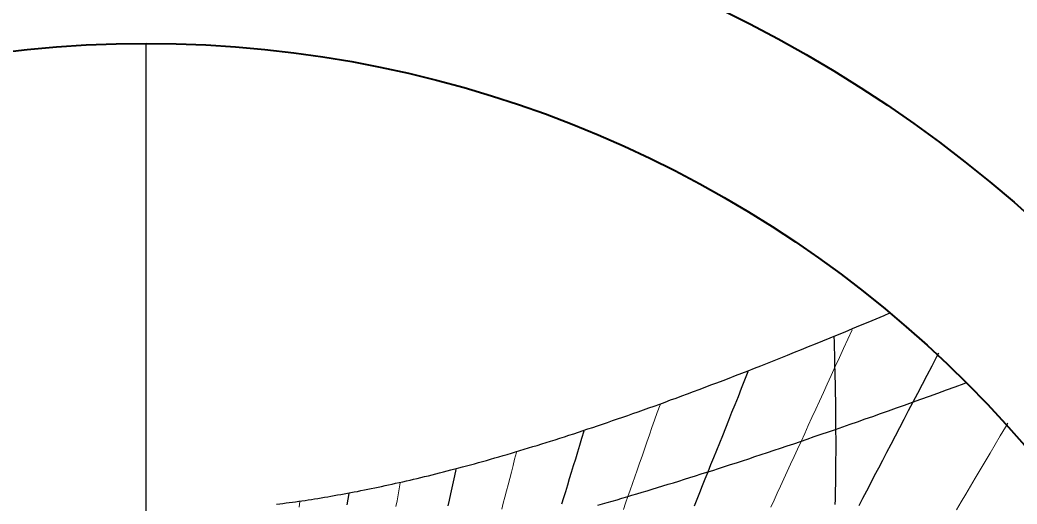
# Model space of a CAD drawing. Header units: millimetres. Extents: x 10 to 831, y 10 to 584.
# Drawn here: x 438.5 to 529.3, y 457.9 to 502 of the extents above; entities that cross this region are included whole.
import ezdxf

# ---------------------------------------------------------------- set-up
doc = ezdxf.new("R2010")
doc.units = ezdxf.units.MM
for name, color, linetype, true_color in [('C1d1b19', 7, 'Continuous', 0x1d1b19), ('C1f7a74', 7, 'Continuous', 0x1f7a74), ('Cb4532a', 7, 'Continuous', 0xb4532a), ('Cb8862b', 7, 'Continuous', 0xb8862b)]:
    doc.layers.add(name, color=color, linetype=linetype, true_color=true_color)

msp = doc.modelspace()

# ---------------------------------------------------------------- linework, layer by layer
at = {"layer": 'C1d1b19', "lineweight": 13}
for points in [[(514.32, 473.74), (513.93, 472.89), (513.54, 472.05), (513.16, 471.22), (512.79, 470.4), (512.42, 469.6), (512.06, 468.81), (511.7, 468.03), (511.35, 467.26), (511, 466.51), (510.66, 465.76), (510.33, 465.03), (510, 464.31), (509.67, 463.59), (509.35, 462.89), (509.03, 462.2), (508.72, 461.51), (508.41, 460.84), (508.1, 460.17), (507.8, 459.52), (507.5, 458.87), (507.21, 458.23), (506.92, 457.6)], [(496.82, 466.91), (496.57, 466.21), (496.33, 465.53), (496.09, 464.85), (495.86, 464.18), (495.63, 463.52), (495.4, 462.87), (495.18, 462.23), (494.96, 461.6), (494.74, 460.98), (494.52, 460.36), (494.31, 459.75), (494.1, 459.15), (493.89, 458.56), (493.69, 457.97), (493.48, 457.4)], [(528.51, 465.24), (528.3, 464.89), (527.82, 464.09), (527.35, 463.3), (526.89, 462.52), (526.43, 461.75), (525.98, 460.99), (525.54, 460.25), (525.1, 459.51), (524.67, 458.79), (524.24, 458.07), (523.82, 457.37)], [(483.74, 462.58), (483.58, 461.98), (483.43, 461.38), (483.28, 460.8), (483.13, 460.22), (482.98, 459.64), (482.83, 459.08), (482.68, 458.52), (482.54, 457.97), (482.4, 457.42)], [(473.16, 459.81), (473.06, 459.26), (472.96, 458.72), (472.87, 458.19), (472.77, 457.67)], [(464.01, 458.11), (463.96, 457.6)]]:
    msp.add_lwpolyline(points, dxfattribs=at)
at = {"layer": 'C1d1b19', "lineweight": 30}
for points in [[(522.18, 471.63), (522.01, 471.3), (521.57, 470.44), (521.13, 469.6), (520.69, 468.77), (520.27, 467.96), (519.85, 467.16), (519.43, 466.36), (519.03, 465.59), (518.63, 464.82), (518.23, 464.06), (517.84, 463.32), (517.46, 462.58), (517.08, 461.86), (516.71, 461.14), (516.34, 460.44), (515.98, 459.74), (515.62, 459.06), (515.27, 458.38), (514.92, 457.71)], [(504.83, 469.92), (504.53, 469.16), (504.22, 468.4), (503.93, 467.66), (503.63, 466.93), (503.34, 466.21), (503.06, 465.5), (502.78, 464.8), (502.5, 464.11), (502.23, 463.43), (501.96, 462.75), (501.69, 462.09), (501.43, 461.44), (501.17, 460.79), (500.91, 460.15), (500.66, 459.53), (500.41, 458.91), (500.17, 458.29), (499.92, 457.69)], [(489.87, 464.51), (489.68, 463.86), (489.49, 463.23), (489.3, 462.6), (489.11, 461.98), (488.92, 461.37), (488.74, 460.77), (488.56, 460.18), (488.38, 459.59), (488.21, 459.01), (488.03, 458.44), (487.86, 457.87)], [(478.22, 461.03), (478.09, 460.46), (477.97, 459.9), (477.85, 459.35), (477.73, 458.8), (477.61, 458.25), (477.49, 457.72)], [(468.46, 458.84), (468.38, 458.32), (468.3, 457.8)]]:
    msp.add_lwpolyline(points, dxfattribs=at)
at = {"layer": 'C1d1b19', "lineweight": 40}
for radius in [120.83, 105.83]:
    msp.add_circle((450, 394), radius, dxfattribs=at)
at = {"layer": 'C1f7a74', "lineweight": 30}
msp.add_lwpolyline([(512.66, 473.16), (512.68, 472.62), (512.69, 472.08), (512.71, 471.54), (512.72, 471.01), (512.73, 470.48), (512.75, 469.96), (512.76, 469.44), (512.77, 468.92), (512.78, 468.4), (512.79, 467.89), (512.8, 467.38), (512.8, 466.88), (512.81, 466.38), (512.81, 465.88), (512.82, 465.38), (512.82, 464.89), (512.82, 464.4), (512.83, 463.92), (512.83, 463.43), (512.83, 462.95), (512.83, 462.48), (512.82, 462), (512.82, 461.53), (512.82, 461.06), (512.81, 460.59), (512.81, 460.13), (512.8, 459.67), (512.79, 459.21), (512.78, 458.75), (512.77, 458.3), (512.76, 457.85)], dxfattribs=at)
at = {"layer": 'Cb4532a', "lineweight": 30}
for points in [[(461.9, 457.86), (462.19, 457.9), (462.47, 457.94), (462.76, 457.98), (463.04, 458.01), (463.33, 458.05), (463.62, 458.09), (463.91, 458.14), (464.2, 458.18), (464.49, 458.22), (464.78, 458.26), (465.07, 458.31), (465.36, 458.36), (465.66, 458.4), (465.95, 458.45), (466.25, 458.5), (466.55, 458.55), (466.85, 458.6), (467.15, 458.65), (467.45, 458.71), (467.75, 458.76), (468.05, 458.81), (468.35, 458.87), (468.66, 458.93), (468.96, 458.99), (469.27, 459.04), (469.58, 459.11), (469.89, 459.17), (470.2, 459.23), (470.51, 459.29), (470.83, 459.36), (471.14, 459.42), (471.46, 459.49), (471.78, 459.56), (472.1, 459.63), (472.42, 459.7), (472.74, 459.77), (473.07, 459.84), (473.39, 459.91), (473.72, 459.99), (474.05, 460.06), (474.38, 460.14), (474.71, 460.22), (475.04, 460.3), (475.38, 460.38), (475.72, 460.46), (476.06, 460.55), (476.4, 460.63), (476.74, 460.72), (477.09, 460.81), (477.43, 460.9), (477.78, 460.99), (478.13, 461.08), (478.49, 461.17), (478.84, 461.27), (479.2, 461.36), (479.56, 461.46), (479.92, 461.56), (480.28, 461.66), (480.65, 461.76), (481.02, 461.86), (481.39, 461.97), (481.76, 462.08), (482.14, 462.18), (482.52, 462.29), (482.9, 462.4), (483.28, 462.52), (483.67, 462.63), (484.06, 462.75), (484.45, 462.87), (484.85, 462.99), (485.24, 463.11), (485.64, 463.23), (486.05, 463.36), (486.45, 463.48), (486.86, 463.61), (487.28, 463.74), (487.69, 463.88), (488.11, 464.01), (488.53, 464.15), (488.96, 464.29), (489.39, 464.43), (489.82, 464.57), (490.26, 464.72), (490.7, 464.86), (491.14, 465.01), (491.59, 465.17), (492.04, 465.32), (492.5, 465.48), (492.96, 465.63), (493.42, 465.79), (493.89, 465.96), (494.36, 466.12), (494.84, 466.29), (495.32, 466.46), (495.8, 466.64), (496.29, 466.81), (496.79, 466.99), (497.29, 467.17), (497.79, 467.36), (498.3, 467.54), (498.81, 467.73), (499.33, 467.92), (499.86, 468.12), (500.39, 468.32), (500.92, 468.52), (501.46, 468.73), (502.01, 468.93), (502.56, 469.14), (503.12, 469.36), (503.69, 469.58), (504.26, 469.8), (504.84, 470.02), (505.42, 470.25), (506.01, 470.48), (506.61, 470.72), (507.21, 470.96), (507.83, 471.2), (508.44, 471.45), (509.07, 471.7), (509.7, 471.96), (510.35, 472.22), (510.99, 472.48), (511.65, 472.75), (512.32, 473.02), (512.99, 473.3), (513.68, 473.58), (514.37, 473.87), (515.07, 474.16), (515.78, 474.45), (516.5, 474.76), (517.23, 475.06), (517.77, 475.29)], [(491.16, 457.78), (491.59, 457.9), (492.02, 458.02), (492.46, 458.15), (492.91, 458.28), (493.35, 458.41), (493.8, 458.54), (494.26, 458.68), (494.72, 458.81), (495.18, 458.95), (495.65, 459.09), (496.12, 459.24), (496.6, 459.38), (497.08, 459.53), (497.56, 459.68), (498.05, 459.83), (498.55, 459.98), (499.05, 460.14), (499.55, 460.29), (500.06, 460.45), (500.58, 460.62), (501.1, 460.78), (501.62, 460.95), (502.16, 461.12), (502.69, 461.29), (503.24, 461.47), (503.78, 461.65), (504.34, 461.83), (504.9, 462.01), (505.47, 462.2), (506.04, 462.39), (506.62, 462.58), (507.21, 462.78), (507.8, 462.97), (508.4, 463.18), (509.01, 463.38), (509.62, 463.59), (510.24, 463.8), (510.87, 464.02), (511.51, 464.24), (512.16, 464.46), (512.81, 464.68), (513.47, 464.91), (514.14, 465.15), (514.82, 465.38), (515.51, 465.63), (516.2, 465.87), (516.91, 466.12), (517.63, 466.37), (518.35, 466.63), (519.09, 466.9), (519.83, 467.16), (520.59, 467.43), (521.36, 467.71), (522.13, 467.99), (522.92, 468.28), (523.72, 468.57), (524.54, 468.87), (524.73, 468.94)]]:
    msp.add_lwpolyline(points, dxfattribs=at)
at = {"layer": 'Cb8862b', "lineweight": 30}
msp.add_lwpolyline([(450, 403.17), (450, 499.83)], dxfattribs=at)

doc.saveas('drawing.dxf')
